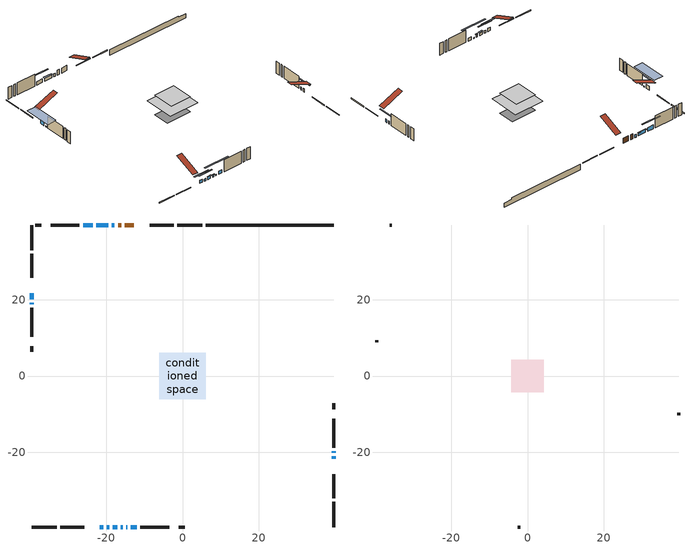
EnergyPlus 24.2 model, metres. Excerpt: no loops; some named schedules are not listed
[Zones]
conditioned space
 floor adiabatic (AdiabaticFloorConstruction): -6.04,-6.04 -6.04,6.04 6.04,6.04 6.04,-6.04 z3.66
 floor foundation (Slab1 construction): -5.1,-3.29 -5.1,3.29 5.1,3.29 5.1,-3.29 z-1.07
 wall outside (RimJoist1 construction): 5.15,39.6 -1.43,39.6 / -39.6,-39.6 -33.03,-39.6 / -39.6,39.6 -39.6,33.03 / 39.6,-39.6 39.6,-33.03 z1.22:1.52
 wall outside (RimJoist2 construction): -2.35,39.6 -8.64,39.6 / -32.1,-39.6 -25.82,-39.6 / -39.6,32.1 -39.6,25.82 / 39.6,-32.1 39.6,-25.82 z1.22:1.52
 wall outside (AdiabaticWallConstruction 1): -12.72,39.6 -15.09,39.6 / -16.02,39.6 -16.91,39.6 z1.22:3.25
 wall outside (AdiabaticWallConstruction): -17.84,39.6 -18.53,39.6 / -13.51,-39.6 -12.03,-39.6 / 39.6,-20.18 39.6,-19.75 z1.22:2.44; -21.74,-39.6 -20.77,-39.6 / 39.6,-21.74 39.6,-21.1 / -19.46,39.6 -22.62,39.6 z1.22:2.49; -19.84,-39.6 -19.23,-39.6 z1.22:2.14; -39.6,21.74 -39.6,20.08 z1.22:2.87; -18.3,-39.6 -17.08,-39.6 z1.22:2.29; -16.16,-39.6 -15.64,-39.6 z1.22:2.04; -14.72,-39.6 -14.44,-39.6 / -39.6,19.16 -39.6,18.88 z1.22:1.59; -23.55,39.6 -26.09,39.6 z1.22:2.74
 wall outside (Wall1 construction): -27.02,39.6 -34.62,39.6 / -11.1,-39.6 -3.5,-39.6 / -39.6,17.95 -39.6,10.35 / 39.6,-18.83 39.6,-11.23 z1.22:6.1
 wall outside (Wall4 construction): -37.11,39.6 -38.68,39.6 / -1.01,-39.6 0.56,-39.6 / -39.6,7.86 -39.6,6.3 / 39.6,-8.73 39.6,-7.17 z1.22:6.1
 wall foundation (FoundationWall1 construction): 6.08,39.6,-1.07 6.08,39.6,1.22 36.25,39.6,1.22 36.25,39.6,0.62 39.6,39.6,0.62 39.6,39.6,-1.07
 window (WindowConstruction 8): -17.84,39.6 -18.53,39.6 z1.22:2.44
 window (WindowConstruction 1): -21.74,-39.6 -20.77,-39.6 z1.22:2.49
 window (WindowConstruction 2): -19.84,-39.6 -19.23,-39.6 z1.22:2.13
 window (WindowConstruction 3): -39.6,21.74 -39.6,20.08 z1.22:2.87
 window (WindowConstruction 4): 39.6,-21.74 39.6,-21.1 z1.22:2.49
 window (WindowConstruction 5): -19.46,39.6 -22.62,39.6 z1.22:2.49
 window (WindowConstruction 6): -18.3,-39.6 -17.08,-39.6 z1.22:2.29
 window (WindowConstruction 7): -16.15,-39.6 -15.65,-39.6 z1.22:2.03
 window (WindowConstruction 11): -14.72,-39.6 -14.44,-39.6 z1.22:1.58
 window (WindowConstruction 12): -39.6,19.16 -39.6,18.88 z1.22:1.58
 window (WindowConstruction 9): -13.51,-39.6 -12.03,-39.6 z1.22:2.44
 window (WindowConstruction 10): 39.6,-20.17 39.6,-19.76 z1.22:2.44
 window (WindowConstruction): -23.55,39.6 -26.09,39.6 z1.22:2.74
 door (Door): -12.72,39.6 -15.09,39.6 z1.22:3.25
 door (Door 1): -16.02,39.6 -16.91,39.6 z1.22:3.25
 ceiling adiabatic (AdiabaticFloorConstruction): 6.04,-6.04 6.04,6.04 -6.04,6.04 -6.04,-6.04 z3.66
attic - vented
 floor to conditioned space (Floor1 construction Reversed): -4.27,-4.27 -4.27,4.27 4.27,4.27 4.27,-4.27 z6.1
 wall outside (Wall3 construction): -35.55,39.6 -36.18,39.6 / -2.57,-39.6 -1.93,-39.6 / -39.6,9.42 -39.6,8.79 / 39.6,-10.3 39.6,-9.66 z1.22:6.1
 roof outside (Roof1 construction): -11.79,39.6,6.1 -11.79,31.4,9.52 -9.57,31.4,9.52 -9.57,39.6,6.1; -22.67,-39.6,6.1 -22.67,-31.4,9.52 -24.89,-31.4,9.52 -24.89,-39.6,6.1; -39.6,22.67,6.1 -31.4,22.67,9.52 -31.4,24.89,9.52 -39.6,24.89,6.1; 39.6,-22.67,6.1 31.4,-22.67,9.52 31.4,-24.89,9.52 39.6,-24.89,6.1
shading: -18.13,-39.6 -24.38,-39.6 -24.38,-40.02 -18.13,-40.02 z5.13; -16.59,-39.6 -22.48,-39.6 -22.48,-40.02 -16.59,-40.02 z4.77; -39.6,17.44 -39.6,24.38 -40.02,24.38 -40.02,17.44 z5.51; 39.6,-18.46 39.6,-24.38 40.02,-24.38 40.02,-18.46 z5.13; -22.83,39.6 -19.25,39.6 -19.25,40.02 -22.83,40.02 z2.69; -16.88,-39.6 -18.5,-39.6 -18.5,-40.02 -16.88,-40.02 z2.49; -15.44,-39.6 -16.36,-39.6 -16.36,-40.02 -15.44,-40.02 z2.23; -9.36,-39.6 -19.8,-39.6 -19.8,-40.02 -9.36,-40.02 z6.66; -39.6,13.8 -39.6,24.24 -43.27,24.24 -43.27,13.8 z6.66; -28.73,39.6 -20.91,39.6 -20.91,40.02 -28.73,40.02 z5.38
[Building]
Building 1: Terrain=Suburbs
[Site:Location]
Halifax Intl AP_NS: Latitude {deg}=44.88; Longitude {deg}=-63.51; Time Zone {hr}=-4; Elevation {m}=145; Keep Site Location Information=Yes
[Site:GroundTemperature:Shallow]
3.15511, 1.33576, 1.19006, 2.05344, 5.51939, 8.9692, 11.96, 13.8546, 14.0156, 12.4746, 9.56009, 6.2161
[Site:WaterMainsTemperature]
Calculation Method=Schedule; Temperature Schedule=mains temperature schedule
[Material] Roughness=Rough; Thermal Absorptance=0.9
Name | Thickness {m} | Conductivity {W/m-K} | Density {kg/m3} | Specific Heat {J/kg-K} | Solar Absorptance | Visible Absorptance
asphalt or fiberglass shingles | 0.00635 | 0.162714 | 1121.4 | 1465.45 | 0.4 | 0.4
ceiling loosefill ins | 0.169333 | 0.0480833 | 16.02 | 1046.75 | 0.7 | 0.7
ceiling stud and cavity | 0.1397 | 0.114484 | 65.682 | 1177.47 | 0.7 | 0.7
concrete 4.0 in. | 0.1016 | 1.803125 | 2242.8 | 837.4 | 0.7 | 0.7
concrete 8.0 in. | 0.2032 | 1.803125 | 2242.8 | 837.4 | 0.7 | 0.7
door material | 0.04445 | 0.0451087 | 512.64 | 1214.23 | 0.7 | 0.7
exterior vertical ins | 0.0122829 | 0.029427 | 32.04 | 1214.23 | 0.7 | 0.7
floor covering | 0.0127 | 0.0433444 | 54.468 | 1339.84 | 0.6 | 0.6
floor rigid ins; wall rigid ins 1 | 0.512978 | 0.029427 | 32.04 | 1214.23 | 0.7 | 0.7
floor stud and cavity | 0.1397 | 1.75129 | 37.0049 | 1207.88 | 0.7 | 0.7
furniture material conditioned space 1 | 0.1524 | 0.115458 | 640.8 | 1214.23 | 0.6 | 0.6
gypsum board | 0.0127 | 0.160291 | 801 | 837.4 | 0.6 | 0.6
gypsum board 1 | 0.0127 | 0.160291 | 801 | 837.4 | 0.7 | 0.7
osb sheathing 0.5 in. | 0.0127 | 0.115458 | 512.64 | 1214.23 | 0.7 | 0.7
osb sheathing 0.75 in. | 0.01905 | 0.115458 | 512.64 | 1214.23 | 0.7 | 0.7
osb sheathing 2.0 in. | 0.0508 | 0.115458 | 512.64 | 1214.23 | 0.7 | 0.7
rim joist rigid ins; wall rigid ins | 0.051816 | 0.029427 | 32.04 | 1214.23 | 0.7 | 0.7
rim joist stud and cavity | 0.0508 | 0.0451784 | 125.044 | 1163.47 | 0.6 | 0.6
rim joist stud and cavity 1 | 0.0508 | 0.0414166 | 125.044 | 1163.47 | 0.6 | 0.6
wall stud and cavity | 0.1397 | 0.222865 | 139.0536 | 1170.24 | 0.7 | 0.7
wall stud and cavity 1 | 0.0889 | 6.1454 | 50.32683 | 1063.81 | 0.6 | 0.6
wall stud and cavity 2 | 0.1397 | 0.327206 | 139.0536 | 1170.24 | 0.7 | 0.7
wall stud and cavity 3 | 0.0889 | 0.380278 | 52.3479 | 1209.89 | 0.7 | 0.7
wall stud and cavity 4 | 0.0889 | 0.391764 | 83.0341 | 1211.67 | 0.7 | 0.7
wood siding | 0.0254 | 0.102417 | 544.68 | 1172.36 | 0.4 | 0.4
wood siding 1 | 0.00254 | 0.102417 | 544.68 | 1172.36 | 0.4 | 0.4
wood siding 2; wood siding 3; wood siding 4 | 0.0254 | 0.102417 | 544.68 | 1172.36 | 0.7 | 0.7
[WindowMaterial:SimpleGlazingSystem]
Name | U-Factor {W/m2-K} | Solar Heat Gain Coefficient
WindowMaterial | 3.276206 | 0.52
WindowMaterial 1 | 2.946882 | 0.59
WindowMaterial 10 | 2.986628 | 0.6
WindowMaterial 11 | 3.07407 | 0.43
WindowMaterial 2 | 3.0383 | 0.46
WindowMaterial 3 | 2.89408 | 0.69
WindowMaterial 4 | 3.01275 | 0.5
WindowMaterial 5 | 3.2745 | 0.5
WindowMaterial 6 | 3.02751 | 0.48
WindowMaterial 7 | 3.0542 | 0.42
WindowMaterial 8 | 3.10359 | 0.5
WindowMaterial 9 | 2.96903 | 0.62
[Construction]
AdiabaticFloorConstruction: floor stud and cavity, floor rigid ins, osb sheathing 0.75 in., floor covering
AdiabaticWallConstruction: wood siding 3, wall rigid ins 1, wall stud and cavity 3, gypsum board
AdiabaticWallConstruction 1: wood siding 4, wall rigid ins 1, wall stud and cavity 3, gypsum board
Door; Door 1: door material
Floor1 construction Reversed: gypsum board, ceiling stud and cavity, ceiling loosefill ins
FoundationWall1 construction: concrete 8.0 in., gypsum board 1
furniture construction conditioned space 1: furniture material conditioned space 1
PartitionWallConstruction: gypsum board, wall stud and cavity 4, gypsum board
RimJoist1 construction: wood siding 2, osb sheathing 2.0 in., rim joist stud and cavity
RimJoist2 construction: wood siding 2, rim joist rigid ins, osb sheathing 2.0 in., rim joist stud and cavity 1
Roof1 construction: asphalt or fiberglass shingles
Slab1 construction: concrete 4.0 in.
Wall1 construction: wood siding, wall rigid ins, osb sheathing 0.5 in., wall stud and cavity, gypsum board
Wall3 construction: wood siding 1, wall stud and cavity 1
Wall4 construction: wood siding, wall rigid ins, osb sheathing 0.5 in., wall stud and cavity 2, gypsum board
WindowConstruction: WindowMaterial
WindowConstruction 1: WindowMaterial 1
WindowConstruction 10: WindowMaterial 10
WindowConstruction 11; WindowConstruction 12: WindowMaterial 11
WindowConstruction 2: WindowMaterial 2
WindowConstruction 3: WindowMaterial 3
WindowConstruction 4: WindowMaterial 4
WindowConstruction 5: WindowMaterial 5
WindowConstruction 6: WindowMaterial 6
WindowConstruction 7: WindowMaterial 7
WindowConstruction 8: WindowMaterial 8
WindowConstruction 9: WindowMaterial 9
[Zone] Multiplier=1; Part of Total Floor Area=Yes
Name | Volume {m3}
attic - vented | 39.9241
conditioned space | 542.1
[Space]
Name | Zone | Volume {m3}
attic - vented 1 | attic - vented | 39.9241
conditioned space 1 | conditioned space | 542.1
[ZoneInfiltration:EffectiveLeakageArea]
infil attic - vented 1: Zone or Space=attic - vented 1; Schedule=Always On Discrete; Effective Air Leakage Area {cm2}=2612.42; Stack Coefficient=0.000576854; Wind Coefficient=1.62276e-05
[ZoneMixing]
whole house fan mix: Zone or Space=attic - vented; Schedule=Always On Continuous; Design Flow Rate Calculation Method=Flow/Zone; Design Flow Rate {m3/s}=0; Source Zone or Space=conditioned space
[SurfaceProperty:ExposedFoundationPerimeter]
Slab1: Exposed Perimeter Calculation Method=TotalExposedPerimeter; Total Exposed Perimeter {m}=33.529
[InternalMass] Zone or ZoneList=conditioned space; Space or SpaceList=conditioned space 1
Name | Construction | Surface Area {m2}
furniture mass conditioned space 1 | furniture construction conditioned space 1 | 85.1598
partition wall mass | PartitionWallConstruction | 212.899
[Lights]
interior lighting: Zone or ZoneList or Space or SpaceList=conditioned space 1; Schedule=interior lighting schedule; Design Level Calculation Method=LightingLevel; Lighting Level {W}=343.2; Return Air Fraction=0; Fraction Radiant=0.6; Fraction Visible=0.2; Fraction Replaceable=1
[People]
occupants: Zone or ZoneList or Space or SpaceList=conditioned space 1; Number of People Schedule=occupants schedule; Number of People Calculation Method=People; Number of People=3; Fraction Radiant=0.314171; Sensible Heat Fraction=0.56303; Activity Level Schedule=occupants activity schedule; Carbon Dioxide Generation Rate {m3/s-W}=0; Enable ASHRAE 55 Comfort Warnings=No; Mean Radiant Temperature Calculation Type=EnclosureAveraged
[ElectricEquipment] Zone or ZoneList or Space or SpaceList=conditioned space 1; Design Level Calculation Method=EquipmentLevel
Name | Schedule | Design Level {W} | Fraction Latent | Fraction Radiant | Fraction Lost
clothes dryer | clothes dryer schedule | 140.772 | 0.015 | 0.081 | 0.85
clothes washer | clothes washer schedule | 32.1985 | 0.03 | 0.162 | 0.7
cooking range | cooking range schedule | 215.147 | 0.08 | 0.432 | 0.2
dishwasher | dishwasher schedule | 66.8632 | 0.3 | 0.18 | 0.4
fridge | fridge schedule | 72.9452 | 0 | 0.6 | 0
mech vent bath fan 0 | mech vent bath fan 0 schedule | 75.3 | 0 | 0 | 1
mech vent bath fan 1 | mech vent bath fan 1 schedule | 75.3 | 0 | 0 | 1
mech vent house fan | mech vent house fan schedule | 19.9167 | 0 | 0 | 0.5
mech vent house fan cfis | mech vent house fan cfis schedule | 0 | 0 | 0 | 0
mech vent range fan 0 | mech vent range fan 0 schedule | 57 | 0 | 0 | 1
misc plug loads | misc plug loads schedule | 494.7 | 0.045 | 0.513 | 0.1
whole house fan | Always On Discrete | 0 | 0 | 0 | 1
[OtherEquipment] Zone or ZoneList or Space or SpaceList=conditioned space 1; Design Level Calculation Method=EquipmentLevel
Name | Fuel Type | Schedule | Design Level {W} | Fraction Latent | Fraction Radiant | Fraction Lost
clothes dryer 1 | Electricity | clothes dryer schedule | 0 | 0.015 | 0.081 | 0.85
cooking range 1 | Electricity | cooking range schedule | 0 | 0.08 | 0.432 | 0.2
general water use latent | None | general water use schedule | 62.594 | 1 | 0 | 0
general water use sensible | None | general water use schedule | -61.6891 | 0 | 0.6 | 0
mech vent house fan latent load | None | Always On Discrete | 0 | 1 | 0 | 0
mech vent house fan sensible load | None | Always On Discrete | 0 | 0 | 0 | 0
water heater energy adjustment1 | FuelOilNo2 | Always On Discrete | 0.01 | 0 | 0 | 1
[ZoneInfiltration:DesignFlowRate] Zone or ZoneList or Space or SpaceList=conditioned space 1; Schedule=Always On Discrete; Design Flow Rate Calculation Method=Flow/Zone; Design Flow Rate {m3/s}=0
infil flow; natural vent flow; whole house fan flow
[Foundation:Kiva]
Foundation Kiva 1: Initial Indoor Air Temperature {C}=18; Wall Height Above Grade {m}=1.21999; Wall Depth Below Slab {m}=0.2032; Custom Block Material Name 1=exterior vertical ins; Custom Block Depth 1 {m}=2.28999; Custom Block X Position 1 {m}=0.2159; Custom Block Z Position 1 {m}=0
[Foundation:Kiva:Settings]
Soil Conductivity {W/m-K}=0.849921; Soil Density {kg/m3}=1842.3; Soil Specific Heat {J/kg-K}=418.7; Ground Solar Absorptivity=0.9; Ground Thermal Absorptivity=0.9; Ground Surface Roughness {m}=0.03; Far-Field Width {m}=40; Deep-Ground Boundary Condition=ZeroFlux; Deep-Ground Depth {m}=40; Minimum Cell Dimension {m}=0.2; Maximum Cell Growth Coefficient=3; Simulation Timestep=Timestep
[Exterior:Lights]
exterior lighting: Schedule=exterior lighting schedule; Design Level {W}=75.6
[Schedule:Constant]
Name | Hourly Value
Always On Continuous; mech vent house fan schedule; mech vent house fan cfis schedule; Always On Discrete | 1
occupants activity schedule | 117.228
fridge schedule | 0
[Schedule:Week:Daily]
interior lighting schedule Week Rule - Jan1-Jan27: interior lighting schedule day, interior lighting schedule day, interior lighting schedule day, interior lighting schedule day, interior lighting schedule day, interior lighting schedule day, interior lighting schedule day, interior lighting schedule default day, interior lighting schedule default day, interior lighting schedule default day, interior lighting schedule default day, interior lighting schedule default day
interior lighting schedule Week Rule - Jan28-Feb3: interior lighting schedule day, interior lighting schedule day, interior lighting schedule day, interior lighting schedule day, interior lighting schedule day 1, interior lighting schedule day 1, interior lighting schedule day 1, interior lighting schedule default day, interior lighting schedule default day, interior lighting schedule default day, interior lighting schedule default day, interior lighting schedule default day
interior lighting schedule Week Rule - Feb4-Feb24: interior lighting schedule day 1, interior lighting schedule day 1, interior lighting schedule day 1, interior lighting schedule day 1, interior lighting schedule day 1, interior lighting schedule day 1, interior lighting schedule day 1, interior lighting schedule default day, interior lighting schedule default day, interior lighting schedule default day, interior lighting schedule default day, interior lighting schedule default day
interior lighting schedule Week Rule - Feb25-Mar3: interior lighting schedule day 1, interior lighting schedule day 1, interior lighting schedule day 1, interior lighting schedule day 1, interior lighting schedule day 2, interior lighting schedule day 2, interior lighting schedule day 2, interior lighting schedule default day, interior lighting schedule default day, interior lighting schedule default day, interior lighting schedule default day, interior lighting schedule default day
interior lighting schedule Week Rule - Mar4-Mar31: interior lighting schedule day 2, interior lighting schedule day 2, interior lighting schedule day 2, interior lighting schedule day 2, interior lighting schedule day 2, interior lighting schedule day 2, interior lighting schedule day 2, interior lighting schedule default day, interior lighting schedule default day, interior lighting schedule default day, interior lighting schedule default day, interior lighting schedule default day
interior lighting schedule Week Rule - Apr1-Apr28: interior lighting schedule day 3, interior lighting schedule day 3, interior lighting schedule day 3, interior lighting schedule day 3, interior lighting schedule day 3, interior lighting schedule day 3, interior lighting schedule day 3, interior lighting schedule default day, interior lighting schedule default day, interior lighting schedule default day, interior lighting schedule default day, interior lighting schedule default day
interior lighting schedule Week Rule - Apr29-May5: interior lighting schedule day 3, interior lighting schedule day 3, interior lighting schedule day 4, interior lighting schedule day 4, interior lighting schedule day 4, interior lighting schedule day 4, interior lighting schedule day 4, interior lighting schedule default day, interior lighting schedule default day, interior lighting schedule default day, interior lighting schedule default day, interior lighting schedule default day
interior lighting schedule Week Rule - May6-May26: interior lighting schedule day 4, interior lighting schedule day 4, interior lighting schedule day 4, interior lighting schedule day 4, interior lighting schedule day 4, interior lighting schedule day 4, interior lighting schedule day 4, interior lighting schedule default day, interior lighting schedule default day, interior lighting schedule default day, interior lighting schedule default day, interior lighting schedule default day
interior lighting schedule Week Rule - May27-Jun2: interior lighting schedule day 4, interior lighting schedule day 4, interior lighting schedule day 4, interior lighting schedule day 4, interior lighting schedule day 4, interior lighting schedule day 5, interior lighting schedule day 5, interior lighting schedule default day, interior lighting schedule default day, interior lighting schedule default day, interior lighting schedule default day, interior lighting schedule default day
interior lighting schedule Week Rule - Jun3-Jun30: interior lighting schedule day 5, interior lighting schedule day 5, interior lighting schedule day 5, interior lighting schedule day 5, interior lighting schedule day 5, interior lighting schedule day 5, interior lighting schedule day 5, interior lighting schedule default day, interior lighting schedule default day, interior lighting schedule default day, interior lighting schedule default day, interior lighting schedule default day
interior lighting schedule Week Rule - Jul1-Jul28: interior lighting schedule day 6, interior lighting schedule day 6, interior lighting schedule day 6, interior lighting schedule day 6, interior lighting schedule day 6, interior lighting schedule day 6, interior lighting schedule day 6, interior lighting schedule default day, interior lighting schedule default day, interior lighting schedule default day, interior lighting schedule default day, interior lighting schedule default day
interior lighting schedule Week Rule - Jul29-Aug4: interior lighting schedule day 6, interior lighting schedule day 6, interior lighting schedule day 6, interior lighting schedule day 7, interior lighting schedule day 7, interior lighting schedule day 7, interior lighting schedule day 7, interior lighting schedule default day, interior lighting schedule default day, interior lighting schedule default day, interior lighting schedule default day, interior lighting schedule default day
interior lighting schedule Week Rule - Aug5-Aug25: interior lighting schedule day 7, interior lighting schedule day 7, interior lighting schedule day 7, interior lighting schedule day 7, interior lighting schedule day 7, interior lighting schedule day 7, interior lighting schedule day 7, interior lighting schedule default day, interior lighting schedule default day, interior lighting schedule default day, interior lighting schedule default day, interior lighting schedule default day
interior lighting schedule Week Rule - Aug26-Sep1: interior lighting schedule day 7, interior lighting schedule day 7, interior lighting schedule day 7, interior lighting schedule day 7, interior lighting schedule day 7, interior lighting schedule day 7, interior lighting schedule day 8, interior lighting schedule default day, interior lighting schedule default day, interior lighting schedule default day, interior lighting schedule default day, interior lighting schedule default day
interior lighting schedule Week Rule - Sep2-Sep29: interior lighting schedule day 8, interior lighting schedule day 8, interior lighting schedule day 8, interior lighting schedule day 8, interior lighting schedule day 8, interior lighting schedule day 8, interior lighting schedule day 8, interior lighting schedule default day, interior lighting schedule default day, interior lighting schedule default day, interior lighting schedule default day, interior lighting schedule default day
interior lighting schedule Week Rule - Sep30-Oct6: interior lighting schedule day 8, interior lighting schedule day 9, interior lighting schedule day 9, interior lighting schedule day 9, interior lighting schedule day 9, interior lighting schedule day 9, interior lighting schedule day 9, interior lighting schedule default day, interior lighting schedule default day, interior lighting schedule default day, interior lighting schedule default day, interior lighting schedule default day
interior lighting schedule Week Rule - Oct7-Oct27: interior lighting schedule day 9, interior lighting schedule day 9, interior lighting schedule day 9, interior lighting schedule day 9, interior lighting schedule day 9, interior lighting schedule day 9, interior lighting schedule day 9, interior lighting schedule default day, interior lighting schedule default day, interior lighting schedule default day, interior lighting schedule default day, interior lighting schedule default day
interior lighting schedule Week Rule - Oct28-Nov3: interior lighting schedule day 9, interior lighting schedule day 9, interior lighting schedule day 9, interior lighting schedule day 9, interior lighting schedule day 10, interior lighting schedule day 10, interior lighting schedule day 10, interior lighting schedule default day, interior lighting schedule default day, interior lighting schedule default day, interior lighting schedule default day, interior lighting schedule default day
interior lighting schedule Week Rule - Nov4-Nov24: interior lighting schedule day 10, interior lighting schedule day 10, interior lighting schedule day 10, interior lighting schedule day 10, interior lighting schedule day 10, interior lighting schedule day 10, interior lighting schedule day 10, interior lighting schedule default day, interior lighting schedule default day, interior lighting schedule default day, interior lighting schedule default day, interior lighting schedule default day
interior lighting schedule Week Rule - Nov25-Dec1: interior lighting schedule day 10, interior lighting schedule day 10, interior lighting schedule day 10, interior lighting schedule day 10, interior lighting schedule day 10, interior lighting schedule day 10, interior lighting schedule day 11, interior lighting schedule default day, interior lighting schedule default day, interior lighting schedule default day, interior lighting schedule default day, interior lighting schedule default day
interior lighting schedule Week Rule - Dec2-Dec31: interior lighting schedule day 11, interior lighting schedule day 11, interior lighting schedule day 11, interior lighting schedule day 11, interior lighting schedule day 11, interior lighting schedule day 11, interior lighting schedule day 11, interior lighting schedule default day, interior lighting schedule default day, interior lighting schedule default day, interior lighting schedule default day, interior lighting schedule default day
occupants schedule Week Rule - Jan1-Dec31: occupants schedule day, occupants schedule day, occupants schedule day, occupants schedule day, occupants schedule day, occupants schedule day, occupants schedule day, occupants schedule default day, occupants schedule default day, occupants schedule default day, occupants schedule default day, occupants schedule default day
clothes dryer schedule Week Rule - Jan1-Dec31: clothes dryer schedule day, clothes dryer schedule day, clothes dryer schedule day, clothes dryer schedule day, clothes dryer schedule day, clothes dryer schedule day, clothes dryer schedule day, clothes dryer schedule default day, clothes dryer schedule default day, clothes dryer schedule default day, clothes dryer schedule default day, clothes dryer schedule default day
clothes washer schedule Week Rule - Jan1-Dec31: clothes washer schedule day, clothes washer schedule day, clothes washer schedule day, clothes washer schedule day, clothes washer schedule day, clothes washer schedule day, clothes washer schedule day, clothes washer schedule default day, clothes washer schedule default day, clothes washer schedule default day, clothes washer schedule default day, clothes washer schedule default day
cooking range schedule Week Rule - Jan1-Dec31: cooking range schedule day, cooking range schedule day, cooking range schedule day, cooking range schedule day, cooking range schedule day, cooking range schedule day, cooking range schedule day, cooking range schedule default day, cooking range schedule default day, cooking range schedule default day, cooking range schedule default day, cooking range schedule default day
dishwasher schedule Week Rule - Jan1-Dec31: dishwasher schedule day, dishwasher schedule day, dishwasher schedule day, dishwasher schedule day, dishwasher schedule day, dishwasher schedule day, dishwasher schedule day, dishwasher schedule default day, dishwasher schedule default day, dishwasher schedule default day, dishwasher schedule default day, dishwasher schedule default day
mech vent bath fan 0 schedule Week Rule - Jan1-Dec31: mech vent bath fan 0 schedule day, mech vent bath fan 0 schedule day, mech vent bath fan 0 schedule day, mech vent bath fan 0 schedule day, mech vent bath fan 0 schedule day, mech vent bath fan 0 schedule day, mech vent bath fan 0 schedule day, mech vent bath fan 0 schedule default day, mech vent bath fan 0 schedule default day, mech vent bath fan 0 schedule default day, mech vent bath fan 0 schedule default day, mech vent bath fan 0 schedule default day
mech vent bath fan 1 schedule Week Rule - Jan1-Dec31: mech vent bath fan 1 schedule day, mech vent bath fan 1 schedule day, mech vent bath fan 1 schedule day, mech vent bath fan 1 schedule day, mech vent bath fan 1 schedule day, mech vent bath fan 1 schedule day, mech vent bath fan 1 schedule day, mech vent bath fan 1 schedule default day, mech vent bath fan 1 schedule default day, mech vent bath fan 1 schedule default day, mech vent bath fan 1 schedule default day, mech vent bath fan 1 schedule default day
mech vent range fan 0 schedule Week Rule - Jan1-Dec31: mech vent range fan 0 schedule day, mech vent range fan 0 schedule day, mech vent range fan 0 schedule day, mech vent range fan 0 schedule day, mech vent range fan 0 schedule day, mech vent range fan 0 schedule day, mech vent range fan 0 schedule day, mech vent range fan 0 schedule default day, mech vent range fan 0 schedule default day, mech vent range fan 0 schedule default day, mech vent range fan 0 schedule default day, mech vent range fan 0 schedule default day
misc plug loads schedule Week Rule - Jan1-Dec31: misc plug loads schedule day, misc plug loads schedule day, misc plug loads schedule day, misc plug loads schedule day, misc plug loads schedule day, misc plug loads schedule day, misc plug loads schedule day, misc plug loads schedule default day, misc plug loads schedule default day, misc plug loads schedule default day, misc plug loads schedule default day, misc plug loads schedule default day
general water use schedule Week Rule - Jan1-Dec31: general water use schedule day, general water use schedule day, general water use schedule day, general water use schedule day, general water use schedule day, general water use schedule day, general water use schedule day, general water use schedule default day, general water use schedule default day, general water use schedule default day, general water use schedule default day, general water use schedule default day
exterior lighting schedule Week Rule - Jan1-Jan27: exterior lighting schedule day, exterior lighting schedule day, exterior lighting schedule day, exterior lighting schedule day, exterior lighting schedule day, exterior lighting schedule day, exterior lighting schedule day, exterior lighting schedule default day, exterior lighting schedule default day, exterior lighting schedule default day, exterior lighting schedule default day, exterior lighting schedule default day
exterior lighting schedule Week Rule - Jan28-Feb3: exterior lighting schedule day, exterior lighting schedule day, exterior lighting schedule day, exterior lighting schedule day, exterior lighting schedule day 1, exterior lighting schedule day 1, exterior lighting schedule day 1, exterior lighting schedule default day, exterior lighting schedule default day, exterior lighting schedule default day, exterior lighting schedule default day, exterior lighting schedule default day
exterior lighting schedule Week Rule - Feb4-Feb24: exterior lighting schedule day 1, exterior lighting schedule day 1, exterior lighting schedule day 1, exterior lighting schedule day 1, exterior lighting schedule day 1, exterior lighting schedule day 1, exterior lighting schedule day 1, exterior lighting schedule default day, exterior lighting schedule default day, exterior lighting schedule default day, exterior lighting schedule default day, exterior lighting schedule default day
exterior lighting schedule Week Rule - Feb25-Mar3: exterior lighting schedule day 1, exterior lighting schedule day 1, exterior lighting schedule day 1, exterior lighting schedule day 1, exterior lighting schedule day 2, exterior lighting schedule day 2, exterior lighting schedule day 2, exterior lighting schedule default day, exterior lighting schedule default day, exterior lighting schedule default day, exterior lighting schedule default day, exterior lighting schedule default day
exterior lighting schedule Week Rule - Mar4-Mar31: exterior lighting schedule day 2, exterior lighting schedule day 2, exterior lighting schedule day 2, exterior lighting schedule day 2, exterior lighting schedule day 2, exterior lighting schedule day 2, exterior lighting schedule day 2, exterior lighting schedule default day, exterior lighting schedule default day, exterior lighting schedule default day, exterior lighting schedule default day, exterior lighting schedule default day
exterior lighting schedule Week Rule - Apr1-Apr28: exterior lighting schedule day 3, exterior lighting schedule day 3, exterior lighting schedule day 3, exterior lighting schedule day 3, exterior lighting schedule day 3, exterior lighting schedule day 3, exterior lighting schedule day 3, exterior lighting schedule default day, exterior lighting schedule default day, exterior lighting schedule default day, exterior lighting schedule default day, exterior lighting schedule default day
exterior lighting schedule Week Rule - Apr29-May5: exterior lighting schedule day 3, exterior lighting schedule day 3, exterior lighting schedule day 4, exterior lighting schedule day 4, exterior lighting schedule day 4, exterior lighting schedule day 4, exterior lighting schedule day 4, exterior lighting schedule default day, exterior lighting schedule default day, exterior lighting schedule default day, exterior lighting schedule default day, exterior lighting schedule default day
exterior lighting schedule Week Rule - May6-May26: exterior lighting schedule day 4, exterior lighting schedule day 4, exterior lighting schedule day 4, exterior lighting schedule day 4, exterior lighting schedule day 4, exterior lighting schedule day 4, exterior lighting schedule day 4, exterior lighting schedule default day, exterior lighting schedule default day, exterior lighting schedule default day, exterior lighting schedule default day, exterior lighting schedule default day
exterior lighting schedule Week Rule - May27-Jun2: exterior lighting schedule day 4, exterior lighting schedule day 4, exterior lighting schedule day 4, exterior lighting schedule day 4, exterior lighting schedule day 4, exterior lighting schedule day 5, exterior lighting schedule day 5, exterior lighting schedule default day, exterior lighting schedule default day, exterior lighting schedule default day, exterior lighting schedule default day, exterior lighting schedule default day
exterior lighting schedule Week Rule - Jun3-Jun30: exterior lighting schedule day 5, exterior lighting schedule day 5, exterior lighting schedule day 5, exterior lighting schedule day 5, exterior lighting schedule day 5, exterior lighting schedule day 5, exterior lighting schedule day 5, exterior lighting schedule default day, exterior lighting schedule default day, exterior lighting schedule default day, exterior lighting schedule default day, exterior lighting schedule default day
exterior lighting schedule Week Rule - Jul1-Jul28: exterior lighting schedule day 6, exterior lighting schedule day 6, exterior lighting schedule day 6, exterior lighting schedule day 6, exterior lighting schedule day 6, exterior lighting schedule day 6, exterior lighting schedule day 6, exterior lighting schedule default day, exterior lighting schedule default day, exterior lighting schedule default day, exterior lighting schedule default day, exterior lighting schedule default day
exterior lighting schedule Week Rule - Jul29-Aug4: exterior lighting schedule day 6, exterior lighting schedule day 6, exterior lighting schedule day 6, exterior lighting schedule day 7, exterior lighting schedule day 7, exterior lighting schedule day 7, exterior lighting schedule day 7, exterior lighting schedule default day, exterior lighting schedule default day, exterior lighting schedule default day, exterior lighting schedule default day, exterior lighting schedule default day
exterior lighting schedule Week Rule - Aug5-Aug25: exterior lighting schedule day 7, exterior lighting schedule day 7, exterior lighting schedule day 7, exterior lighting schedule day 7, exterior lighting schedule day 7, exterior lighting schedule day 7, exterior lighting schedule day 7, exterior lighting schedule default day, exterior lighting schedule default day, exterior lighting schedule default day, exterior lighting schedule default day, exterior lighting schedule default day
exterior lighting schedule Week Rule - Aug26-Sep1: exterior lighting schedule day 7, exterior lighting schedule day 7, exterior lighting schedule day 7, exterior lighting schedule day 7, exterior lighting schedule day 7, exterior lighting schedule day 7, exterior lighting schedule day 8, exterior lighting schedule default day, exterior lighting schedule default day, exterior lighting schedule default day, exterior lighting schedule default day, exterior lighting schedule default day
exterior lighting schedule Week Rule - Sep2-Sep29: exterior lighting schedule day 8, exterior lighting schedule day 8, exterior lighting schedule day 8, exterior lighting schedule day 8, exterior lighting schedule day 8, exterior lighting schedule day 8, exterior lighting schedule day 8, exterior lighting schedule default day, exterior lighting schedule default day, exterior lighting schedule default day, exterior lighting schedule default day, exterior lighting schedule default day
[Schedule:Year]
interior lighting schedule: interior lighting schedule Week Rule - Jan1-Jan27, 1, 1, 1, 27, interior lighting schedule Week Rule - Jan28-Feb3, 1, 28, 2, 3, interior lighting schedule Week Rule - Feb4-Feb24, 2, 4, 2, 24, interior lighting schedule Week Rule - Feb25-Mar3, 2, 25, 3, 3, interior lighting schedule Week Rule - Mar4-Mar31, 3, 4, 3, 31, interior lighting schedule Week Rule - Apr1-Apr28, 4, 1, 4, 28, interior lighting schedule Week Rule - Apr29-May5, 4, 29, 5, 5, interior lighting schedule Week Rule - May6-May26, 5, 6, 5, 26, interior lighting schedule Week Rule - May27-Jun2, 5, 27, 6, 2, interior lighting schedule Week Rule - Jun3-Jun30, 6, 3, 6, 30, interior lighting schedule Week Rule - Jul1-Jul28, 7, 1, 7, 28, interior lighting schedule Week Rule - Jul29-Aug4, 7, 29, 8, 4, interior lighting schedule Week Rule - Aug5-Aug25, 8, 5, 8, 25, interior lighting schedule Week Rule - Aug26-Sep1, 8, 26, 9, 1, interior lighting schedule Week Rule - Sep2-Sep29, 9, 2, 9, 29, interior lighting schedule Week Rule - Sep30-Oct6, 9, 30, 10, 6, interior lighting schedule Week Rule - Oct7-Oct27, 10, 7, 10, 27, interior lighting schedule Week Rule - Oct28-Nov3, 10, 28, 11, 3, interior lighting schedule Week Rule - Nov4-Nov24, 11, 4, 11, 24, interior lighting schedule Week Rule - Nov25-Dec1, 11, 25, 12, 1, interior lighting schedule Week Rule - Dec2-Dec31, 12, 2, 12, 31
occupants schedule: occupants schedule Week Rule - Jan1-Dec31, 1, 1, 12, 31
clothes dryer schedule: clothes dryer schedule Week Rule - Jan1-Dec31, 1, 1, 12, 31
clothes washer schedule: clothes washer schedule Week Rule - Jan1-Dec31, 1, 1, 12, 31
cooking range schedule: cooking range schedule Week Rule - Jan1-Dec31, 1, 1, 12, 31
dishwasher schedule: dishwasher schedule Week Rule - Jan1-Dec31, 1, 1, 12, 31
mech vent bath fan 0 schedule: mech vent bath fan 0 schedule Week Rule - Jan1-Dec31, 1, 1, 12, 31
mech vent bath fan 1 schedule: mech vent bath fan 1 schedule Week Rule - Jan1-Dec31, 1, 1, 12, 31
mech vent range fan 0 schedule: mech vent range fan 0 schedule Week Rule - Jan1-Dec31, 1, 1, 12, 31
misc plug loads schedule: misc plug loads schedule Week Rule - Jan1-Dec31, 1, 1, 12, 31
general water use schedule: general water use schedule Week Rule - Jan1-Dec31, 1, 1, 12, 31
exterior lighting schedule: exterior lighting schedule Week Rule - Jan1-Jan27, 1, 1, 1, 27, exterior lighting schedule Week Rule - Jan28-Feb3, 1, 28, 2, 3, exterior lighting schedule Week Rule - Feb4-Feb24, 2, 4, 2, 24, exterior lighting schedule Week Rule - Feb25-Mar3, 2, 25, 3, 3, exterior lighting schedule Week Rule - Mar4-Mar31, 3, 4, 3, 31, exterior lighting schedule Week Rule - Apr1-Apr28, 4, 1, 4, 28, exterior lighting schedule Week Rule - Apr29-May5, 4, 29, 5, 5, exterior lighting schedule Week Rule - May6-May26, 5, 6, 5, 26, exterior lighting schedule Week Rule - May27-Jun2, 5, 27, 6, 2, exterior lighting schedule Week Rule - Jun3-Jun30, 6, 3, 6, 30, exterior lighting schedule Week Rule - Jul1-Jul28, 7, 1, 7, 28, exterior lighting schedule Week Rule - Jul29-Aug4, 7, 29, 8, 4, exterior lighting schedule Week Rule - Aug5-Aug25, 8, 5, 8, 25, exterior lighting schedule Week Rule - Aug26-Sep1, 8, 26, 9, 1, exterior lighting schedule Week Rule - Sep2-Sep29, 9, 2, 9, 29, exterior lighting schedule Week Rule - Sep30-Oct6, 9, 30, 10, 6, exterior lighting schedule Week Rule - Oct7-Oct27, 10, 7, 10, 27, exterior lighting schedule Week Rule - Oct28-Nov3, 10, 28, 11, 3, exterior lighting schedule Week Rule - Nov4-Nov24, 11, 4, 11, 24, exterior lighting schedule Week Rule - Nov25-Dec1, 11, 25, 12, 1, exterior lighting schedule Week Rule - Dec2-Dec31, 12, 2, 12, 31
[Schedule:Compact]
mains temperature schedule: Through: 01/01, For: AllDays, Until: 24:00, 7.41, Through: 01/02, For: AllDays, Until: 24:00, 7.34833, Through: 01/03, For: AllDays, Until: 24:00, 7.28778, Through: 01/04, For: AllDays, Until: 24:00, 7.22889, Through: 01/05, For: AllDays, Until: 24:00, 7.17056, Through: 01/06, For: AllDays, Until: 24:00, 7.11333, Through: 01/07, For: AllDays, Until: 24:00, 7.05722, Through: 01/08, For: AllDays, Until: 24:00, 7.00167, Through: 01/09, For: AllDays, Until: 24:00, 6.94778, Through: 01/10, For: AllDays, Until: 24:00, 6.895, Through: 01/11, For: AllDays, Until: 24:00, 6.84333, Through: 01/12, For: AllDays, Until: 24:00, 6.79278, Through: 01/13, For: AllDays, Until: 24:00, 6.74389, Through: 01/14, For: AllDays, Until: 24:00, 6.69556, Through: 01/15, For: AllDays, Until: 24:00, 6.64889, Through: 01/16, For: AllDays, Until: 24:00, 6.60278, Through: 01/17, For: AllDays, Until: 24:00, 6.55833, Through: 01/18, For: AllDays, Until: 24:00, 6.515, Through: 01/19, For: AllDays, Until: 24:00, 6.47333, Through: 01/20, For: AllDays, Until: 24:00, 6.43278, Through: 01/21, For: AllDays, Until: 24:00, 6.39333, Through: 01/22, For: AllDays, Until: 24:00, 6.355, Through: 01/23, For: AllDays, Until: 24:00, 6.31833, Through: 01/24, For: AllDays, Until: 24:00, 6.28278, Through: 01/25, For: AllDays, Until: 24:00, 6.24889, Through: 01/26, For: AllDays, Until: 24:00, 6.21611, Through: 01/27, For: AllDays, Until: 24:00, 6.18444, Through: 01/28, For: AllDays, Until: 24:00, 6.15444, Through: 01/29, For: AllDays, Until: 24:00, 6.12556, Through: 01/30, For: AllDays, Until: 24:00, 6.09833, Through: 01/31, For: AllDays, Until: 24:00, 6.07222, Through: 02/01, For: AllDays, Until: 24:00, 6.04778, Through: 02/02, For: AllDays, Until: 24:00, 6.02444, Through: 02/03, For: AllDays, Until: 24:00, 6.00278, Through: 02/04, For: AllDays, Until: 24:00, 5.98222, Through: 02/05, For: AllDays, Until: 24:00, 5.96333, Through: 02/06, For: AllDays, Until: 24:00, 5.94556, Through: 02/07, For: AllDays, Until: 24:00, 5.92944, Through: 02/08, For: AllDays, Until: 24:00, 5.915, Through: 02/09, For: AllDays, Until: 24:00, 5.90167, Through: 02/10, For: AllDays, Until: 24:00, 5.89, Through: 02/11, For: AllDays, Until: 24:00, 5.87944, Through: 02/12, For: AllDays, Until: 24:00, 5.87056, Through: 02/13, For: AllDays, Until: 24:00, 5.86333, Through: 02/14, For: AllDays, Until: 24:00, 5.85722, Through: 02/15, For: AllDays, Until: 24:00, 5.85278, Through: 02/16, For: AllDays, Until: 24:00, 5.84944, Through: 02/17, For: AllDays, Until: 24:00, 5.84833, Through: 02/18, For: AllDays, Until: 24:00, 5.84778, Through: 02/19, For: AllDays, Until: 24:00, 5.84944, Through: 02/20, For: AllDays, Until: 24:00, 5.85167, Through: 02/21, For: AllDays, Until: 24:00, 5.85611, Through: 02/22, For: AllDays, Until: 24:00, 5.86167, Through: 02/23, For: AllDays, Until: 24:00, 5.86889, Through: 02/24, For: AllDays, Until: 24:00, 5.87722, Through: 02/25, For: AllDays, Until: 24:00, 5.88722, Through: 02/26, For: AllDays, Until: 24:00, 5.89889, Through: 02/27, For: AllDays, Until: 24:00, 5.91167, Through: 02/28, For: AllDays, Until: 24:00, 5.92611, Through: 03/01, For: AllDays, Until: 24:00, 5.94222, Through: 03/02, For: AllDays, Until: 24:00, 5.95944, Through: 03/03, For: AllDays, Until: 24:00, 5.97778, Through: 03/04, For: AllDays, Until: 24:00, 5.99778, Through: 03/05, For: AllDays, Until: 24:00, 6.01944, Through: 03/06, For: AllDays, Until: 24:00, 6.04222, Through: 03/07, For: AllDays, Until: 24:00, 6.06667, Through: 03/08, For: AllDays, Until: 24:00, 6.09222, Through: 03/09, For: AllDays, Until: 24:00, 6.11944, Through: 03/10, For: AllDays, Until: 24:00, 6.14778, Through: 03/11, For: AllDays, Until: 24:00, 6.17722, Through: 03/12, For: AllDays, Until: 24:00, 6.20833, Through: 03/13, For: AllDays, Until: 24:00, 6.24111, Through: 03/14, For: AllDays, Until: 24:00, 6.275, Through: 03/15, For: AllDays, Until: 24:00, 6.31, Through: 03/16, For: AllDays, Until: 24:00, 6.34667, Through: 03/17, For: AllDays, Until: 24:00, 6.38444, Through: 03/18, For: AllDays, Until: 24:00, 6.42333, Through: 03/19, For: AllDays, Until: 24:00, 6.46389, Through: 03/20, For: AllDays, Until: 24:00, 6.50556, Through: 03/21, For: AllDays, Until: 24:00, 6.54833, Through: 03/22, For: AllDays, Until: 24:00, 6.59278, Through: 03/23, For: AllDays, Until: 24:00, 6.63833, Through: 03/24, For: AllDays, Until: 24:00, 6.685, Through: 03/25, For: AllDays, Until: 24:00, 6.73278, Through: 03/26, For: AllDays, Until: 24:00, 6.78167, Through: 03/27, For: AllDays, Until: 24:00, 6.83167, Through: 03/28, For: AllDays, Until: 24:00, 6.88333, Through: 03/29, For: AllDays, Until: 24:00, 6.93611, Through: 03/30, For: AllDays, Until: 24:00, 6.98944, Through: 03/31, For: AllDays, Until: 24:00, 7.04444, Through: 04/01, For: AllDays, Until: 24:00, 7.1, Through: 04/02, For: AllDays, Until: 24:00, 7.15722, Through: 04/03, For: AllDays, Until: 24:00, 7.21556, Through: 04/04, For: AllDays, Until: 24:00, 7.27444, Through: 04/05, For: AllDays, Until: 24:00, 7.33444, Through: 04/06, For: AllDays, Until: 24:00, 7.39556, Through: 04/07, For: AllDays, Until: 24:00, 7.45778, Through: 04/08, For: AllDays, Until: 24:00, 7.52111, Through: 04/09, For: AllDays, Until: 24:00, 7.585, Through: 04/10, For: AllDays, Until: 24:00, 7.65, Through: 04/11, For: AllDays, Until: 24:00, 7.71611, Through: 04/12, For: AllDays, Until: 24:00, 7.78333, Through: 04/13, For: AllDays, Until: 24:00, 7.85111, Through: 04/14, For: AllDays, Until: 24:00, 7.91944, Through: 04/15, For: AllDays, Until: 24:00, 7.98889, Through: 04/16, For: AllDays, Until: 24:00, 8.05944, Through: 04/17, For: AllDays, Until: 24:00, 8.13056, Through: 04/18, For: AllDays, Until: 24:00, 8.20222, Through: 04/19, For: AllDays, Until: 24:00, 8.275, Through: 04/20, For: AllDays, Until: 24:00, 8.34833, Through: 04/21, For: AllDays, Until: 24:00, 8.42222, Through: 04/22, For: AllDays, Until: 24:00, 8.49722, Through: 04/23, For: AllDays, Until: 24:00, 8.57278, Through: 04/24, For: AllDays, Until: 24:00, 8.64889, Through: 04/25, For: AllDays, Until: 24:00, 8.72556, Through: 04/26, For: AllDays, Until: 24:00, 8.80278, Through: 04/27, For: AllDays, Until: 24:00, 8.88111, Through: 04/28, For: AllDays, Until: 24:00, 8.95944, Through: 04/29, For: AllDays, Until: 24:00, 9.03833, Through: 04/30, For: AllDays, Until: 24:00, 9.11778, Through: 05/01, For: AllDays, Until: 24:00, 9.19778, Through: 05/02, For: AllDays, Until: 24:00, 9.27833, Through: 05/03, For: AllDays, Until: 24:00, 9.35944, Through: 05/04, For: AllDays, Until: 24:00, 9.44056, Through: 05/05, For: AllDays, Until: 24:00, 9.52278, Through: 05/06, For: AllDays, Until: 24:00, 9.60444, Through: 05/07, For: AllDays, Until: 24:00, 9.68722, Through: 05/08, For: AllDays, Until: 24:00, 9.77, Through: 05/09, For: AllDays, Until: 24:00, 9.85278, Through: 05/10, For: AllDays, Until: 24:00, 9.93611, Through: 05/11, For: AllDays, Until: 24:00, 10.02, Through: 05/12, For: AllDays, Until: 24:00, 10.1039, Through: 05/13, For: AllDays, Until: 24:00, 10.1878, Through: 05/14, For: AllDays, Until: 24:00, 10.2722, Through: 05/15, For: AllDays, Until: 24:00, 10.3561, Through: 05/16, For: AllDays, Until: 24:00, 10.4406, Through: 05/17, For: AllDays, Until: 24:00, 10.5256, Through: 05/18, For: AllDays, Until: 24:00, 10.61, Through: 05/19, For: AllDays, Until: 24:00, 10.6944, Through: 05/20, For: AllDays, Until: 24:00, 10.7794, Through: 05/21, For: AllDays, Until: 24:00, 10.8639, Through: 05/22, For: AllDays, Until: 24:00, 10.9489, Through: 05/23, For: AllDays, Until: 24:00, 11.0333, Through: 05/24, For: AllDays, Until: 24:00, 11.1178, Through: 05/25, For: AllDays, Until: 24:00, 11.2022, Through: 05/26, For: AllDays, Until: 24:00, 11.2867, Through: 05/27, For: AllDays, Until: 24:00, 11.3711, Through: 05/28, For: AllDays, Until: 24:00, 11.455, Through: 05/29, For: AllDays, Until: 24:00, 11.5389, Through: 05/30, For: AllDays, Until: 24:00, 11.6222, Through: 05/31, For: AllDays, Until: 24:00, 11.7056, Through: 06/01, For: AllDays, Until: 24:00, 11.7883, Through: 06/02, For: AllDays, Until: 24:00, 11.8711, Through: 06/03, For: AllDays, Until: 24:00, 11.9539, Through: 06/04, For: AllDays, Until: 24:00, 12.0356, Through: 06/05, For: AllDays, Until: 24:00, 12.1172, Through: 06/06, For: AllDays, Until: 24:00, 12.1989, Through: 06/07, For: AllDays, Until: 24:00, 12.2794, Through: 06/08, For: AllDays, Until: 24:00, 12.36, Through: 06/09, For: AllDays, Until: 24:00, 12.44, Through: 06/10, For: AllDays, Until: 24:00, 12.5194, Through: 06/11, For: AllDays, Until: 24:00, 12.5983, Through: 06/12, For: AllDays, Until: 24:00, 12.6767, Through: 06/13, For: AllDays, Until: 24:00, 12.7544, Through: 06/14, For: AllDays, Until: 24:00, 12.8317, Through: 06/15, For: AllDays, Until: 24:00, 12.9083, Through: 06/16, For: AllDays, Until: 24:00, 12.9844, Through: 06/17, For: AllDays, Until: 24:00, 13.0594, Through: 06/18, For: AllDays, Until: 24:00, 13.1344, Through: 06/19, For: AllDays, Until: 24:00, 13.2083, Through: 06/20, For: AllDays, Until: 24:00, 13.2811, Through: 06/21, For: AllDays, Until: 24:00, 13.3539, Through: 06/22, For: AllDays, Until: 24:00, 13.4256, Through: 06/23, For: AllDays, Until: 24:00, 13.4967, Through: 06/24, For: AllDays, Until: 24:00, 13.5667, Through: 06/25, For: AllDays, Until: 24:00, 13.6361, Through: 06/26, For: AllDays, Until: 24:00, 13.7044, Through: 06/27, For: AllDays, Until: 24:00, 13.7717, Through: 06/28, For: AllDays, Until: 24:00, 13.8389, Through: 06/29, For: AllDays, Until: 24:00, 13.9044, Through: 06/30, For: AllDays, Until: 24:00, 13.9694, Through: 07/01, For: AllDays, Until: 24:00, 14.0333, Through: 07/02, For: AllDays, Until: 24:00, 14.0961, Through: 07/03, For: AllDays, Until: 24:00, 14.1583, Through: 07/04, For: AllDays, Until: 24:00, 14.2189, Through: 07/05, For: AllDays, Until: 24:00, 14.2789, Through: 07/06, For: AllDays, Until: 24:00, 14.3378, Through: 07/07, For: AllDays, Until: 24:00, 14.3956, Through: 07/08, For: AllDays, Until: 24:00, 14.4522, Through: 07/09, For: AllDays, Until: 24:00, 14.5083, Through: 07/10, For: AllDays, Until: 24:00, 14.5628, Through: 07/11, For: AllDays, Until: 24:00, 14.6161, Through: 07/12, For: AllDays, Until: 24:00, 14.6683, Through: 07/13, For: AllDays, Until: 24:00, 14.7194, Through: 07/14, For: AllDays, Until: 24:00, 14.7694, Through: 07/15, For: AllDays, Until: 24:00, 14.8183, Through: 07/16, For: AllDays, Until: 24:00, 14.8661, Through: 07/17, For: AllDays, Until: 24:00, 14.9122, Through: 07/18, For: AllDays, Until: 24:00, 14.9572, Through: 07/19, For: AllDays, Until: 24:00, 15.0011, Through: 07/20, For: AllDays, Until: 24:00, 15.0439, Through: 07/21, For: AllDays, Until: 24:00, 15.0856, Through: 07/22, For: AllDays, Until: 24:00, 15.1256, Through: 07/23, For: AllDays, Until: 24:00, 15.1644, Through: 07/24, For: AllDays, Until: 24:00, 15.2017, Through: 07/25, For: AllDays, Until: 24:00, 15.2383, Through: 07/26, For: AllDays, Until: 24:00, 15.2728, Through: 07/27, For: AllDays, Until: 24:00, 15.3067, Through: 07/28, For: AllDays, Until: 24:00, 15.3389, Through: 07/29, For: AllDays, Until: 24:00, 15.3694, Through: 07/30, For: AllDays, Until: 24:00, 15.3989, Through: 07/31, For: AllDays, Until: 24:00, 15.4272, Through: 08/01, For: AllDays, Until: 24:00, 15.4539, Through: 08/02, For: AllDays, Until: 24:00, 15.4794, Through: 08/03, For: AllDays, Until: 24:00, 15.5033, Through: 08/04, For: AllDays, Until: 24:00, 15.5261, Through: 08/05, For: AllDays, Until: 24:00, 15.5472, Through: 08/06, For: AllDays, Until: 24:00, 15.5667, Through: 08/07, For: AllDays, Until: 24:00, 15.585, Through: 08/08, For: AllDays, Until: 24:00, 15.6022, Through: 08/09, For: AllDays, Until: 24:00, 15.6172, Through: 08/10, For: AllDays, Until: 24:00, 15.6317, Through: 08/11, For: AllDays, Until: 24:00, 15.6439, Through: 08/12, For: AllDays, Until: 24:00, 15.655, Through: 08/13, For: AllDays, Until: 24:00, 15.665, Through: 08/14, For: AllDays, Until: 24:00, 15.6733, Through: 08/15, For: AllDays, Until: 24:00, 15.68, Through: 08/16, For: AllDays, Until: 24:00, 15.6856, Through: 08/17, For: AllDays, Until: 24:00, 15.6894, Through: 08/18, For: AllDays, Until: 24:00, 15.6917, Through: 08/19, For: AllDays, Until: 24:00, 15.6928, Through: 08/20, For: AllDays, Until: 24:00, 15.6922, Through: 08/21, For: AllDays, Until: 24:00, 15.69, Through: 08/22, For: AllDays, Until: 24:00, 15.6867, Through: 08/23, For: AllDays, Until: 24:00, 15.6822, Through: 08/24, For: AllDays, Until: 24:00, 15.6756, Through: 08/25, For: AllDays, Until: 24:00, 15.6678, Through: 08/26, For: AllDays, Until: 24:00, 15.6589, Through: 08/27, For: AllDays, Until: 24:00, 15.6478, Through: 08/28, For: AllDays, Until: 24:00, 15.6361, Through: 08/29, For: AllDays, Until: 24:00, 15.6222, Through: 08/30, For: AllDays, Until: 24:00, 15.6072, Through: 08/31, For: AllDays, Until: 24:00, 15.5911, Through: 09/01, For: AllDays, Until: 24:00, 15.5733, Through: 09/02, For: AllDays, Until: 24:00, 15.5539, Through: 09/03, For: AllDays, Until: 24:00, 15.5333, Through: 09/04, For: AllDays, Until: 24:00, 15.5111, Through: 09/05, For: AllDays, Until: 24:00, 15.4878, Through: 09/06, For: AllDays, Until: 24:00, 15.4628, Through: 09/07, For: AllDays, Until: 24:00, 15.4367, Through: 09/08, For: AllDays, Until: 24:00, 15.4089, Through: 09/09, For: AllDays, Until: 24:00, 15.38, Through: 09/10, For: AllDays, Until: 24:00, 15.3494, Through: 09/11, For: AllDays, Until: 24:00, 15.3178, Through: 09/12, For: AllDays, Until: 24:00, 15.2844, Through: 09/13, For: AllDays, Until: 24:00, 15.25, Through: 09/14, For: AllDays, Until: 24:00, 15.2144, Through: 09/15, For: AllDays, Until: 24:00, 15.1772, Through: 09/16, For: AllDays, Until: 24:00, 15.1389, Through: 09/17, For: AllDays, Until: 24:00, 15.0989, Through: 09/18, For: AllDays, Until: 24:00, 15.0583, Through: 09/19, For: AllDays, Until: 24:00, 15.0161, Through: 09/20, For: AllDays, Until: 24:00, 14.9722, Through: 09/21, For: AllDays, Until: 24:00, 14.9278, Through: 09/22, For: AllDays, Until: 24:00, 14.8817, Through: 09/23, For: AllDays, Until: 24:00, 14.8344, Through: 09/24, For: AllDays, Until: 24:00, 14.7861, Through: 09/25, For: AllDays, Until: 24:00, 14.7367, Through: 09/26, For: AllDays, Until: 24:00, 14.6861, Through: 09/27, For: AllDays, Until: 24:00, 14.6339, Through: 09/28, For: AllDays, Until: 24:00, 14.5811, Through: 09/29, For: AllDays, Until: 24:00, 14.5267, Through: 09/30, For: AllDays, Until: 24:00, 14.4717, Through: 10/01, For: AllDays, Until: 24:00, 14.415, Through: 10/02, For: AllDays, Until: 24:00, 14.3578, Through: 10/03, For: AllDays, Until: 24:00, 14.2989, Through: 10/04, For: AllDays, Until: 24:00, 14.2394, Through: 10/05, For: AllDays, Until: 24:00, 14.1789, Through: 10/06, For: AllDays, Until: 24:00, 14.1172, Through: 10/07, For: AllDays, Until: 24:00, 14.0544, Through: 10/08, For: AllDays, Until: 24:00, 13.9911, Through: 10/09, For: AllDays, Until: 24:00, 13.9267, Through: 10/10, For: AllDays, Until: 24:00, 13.8611, Through: 10/11, For: AllDays, Until: 24:00, 13.7944, Through: 10/12, For: AllDays, Until: 24:00, 13.7272, Through: 10/13, For: AllDays, Until: 24:00, 13.6594, Through: 10/14, For: AllDays, Until: 24:00, 13.59, Through: 10/15, For: AllDays, Until: 24:00, 13.5206, Through: 10/16, For: AllDays, Until: 24:00, 13.4494, Through: 10/17, For: AllDays, Until: 24:00, 13.3783, Through: 10/18, For: AllDays, Until: 24:00, 13.3061, Through: 10/19, For: AllDays, Until: 24:00, 13.2328, Through: 10/20, For: AllDays, Until: 24:00, 13.1594, Through: 10/21, For: AllDays, Until: 24:00, 13.085, Through: 10/22, For: AllDays, Until: 24:00, 13.01, Through: 10/23, For: AllDays, Until: 24:00, 12.9339, Through: 10/24, For: AllDays, Until: 24:00, 12.8578, Through: 10/25, For: AllDays, Until: 24:00, 12.7806, Through: 10/26, For: AllDays, Until: 24:00, 12.7028, Through: 10/27, For: AllDays, Until: 24:00, 12.625, Through: 10/28, For: AllDays, Until: 24:00, 12.5461, Through: 10/29, For: AllDays, Until: 24:00, 12.4667, Through: 10/30, For: AllDays, Until: 24:00, 12.3872, Through: 10/31, For: AllDays, Until: 24:00, 12.3067, Through: 11/01, For: AllDays, Until: 24:00, 12.2261, Through: 11/02, For: AllDays, Until: 24:00, 12.145, Through: 11/03, For: AllDays, Until: 24:00, 12.0633, Through: 11/04, For: AllDays, Until: 24:00, 11.9817, Through: 11/05, For: AllDays, Until: 24:00, 11.8994, Through: 11/06, For: AllDays, Until: 24:00, 11.8167, Through: 11/07, For: AllDays, Until: 24:00, 11.7339, Through: 11/08, For: AllDays, Until: 24:00, 11.6506, Through: 11/09, For: AllDays, Until: 24:00, 11.5672, Through: 11/10, For: AllDays, Until: 24:00, 11.4833, Through: 11/11, For: AllDays, Until: 24:00, 11.3994, Through: 11/12, For: AllDays, Until: 24:00, 11.315, Through: 11/13, For: AllDays, Until: 24:00, 11.2311, Through: 11/14, For: AllDays, Until: 24:00, 11.1467, Through: 11/15, For: AllDays, Until: 24:00, 11.0622, Through: 11/16, For: AllDays, Until: 24:00, 10.9772, Through: 11/17, For: AllDays, Until: 24:00, 10.8928, Through: 11/18, For: AllDays, Until: 24:00, 10.8083, Through: 11/19, For: AllDays, Until: 24:00, 10.7233, Through: 11/20, For: AllDays, Until: 24:00, 10.6389, Through: 11/21, For: AllDays, Until: 24:00, 10.5539, Through: 11/22, For: AllDays, Until: 24:00, 10.4694, Through: 11/23, For: AllDays, Until: 24:00, 10.385, Through: 11/24, For: AllDays, Until: 24:00, 10.3006, Through: 11/25, For: AllDays, Until: 24:00, 10.2161, Through: 11/26, For: AllDays, Until: 24:00, 10.1322, Through: 11/27, For: AllDays, Until: 24:00, 10.0483, Through: 11/28, For: AllDays, Until: 24:00, 9.96444, Through: 11/29, For: AllDays, Until: 24:00, 9.88111, Through: 11/30, For: AllDays, Until: 24:00, 9.79778, Through: 12/01, For: AllDays, Until: 24:00, 9.715, Through: 12/02, For: AllDays, Until: 24:00, 9.63278, Through: 12/03, For: AllDays, Until: 24:00, 9.55056, Through: 12/04, For: AllDays, Until: 24:00, 9.46833, Through: 12/05, For: AllDays, Until: 24:00, 9.38667, Through: 12/06, For: AllDays, Until: 24:00, 9.30611, Through: 12/07, For: AllDays, Until: 24:00, 9.225, Through: 12/08, For: AllDays, Until: 24:00, 9.145, Through: 12/09, For: AllDays, Until: 24:00, 9.065, Through: 12/10, For: AllDays, Until: 24:00, 8.98611, Through: 12/11, For: AllDays, Until: 24:00, 8.90722, Through: 12/12, For: AllDays, Until: 24:00, 8.82944, Through: 12/13, For: AllDays, Until: 24:00, 8.75167, Through: 12/14, For: AllDays, Until: 24:00, 8.675, Through: 12/15, For: AllDays, Until: 24:00, 8.59833, Through: 12/16, For: AllDays, Until: 24:00, 8.52278, Through: 12/17, For: AllDays, Until: 24:00, 8.44778, Through: 12/18, For: AllDays, Until: 24:00, 8.37333, Through: 12/19, For: AllDays, Until: 24:00, 8.29944, Through: 12/20, For: AllDays, Until: 24:00, 8.22667, Through: 12/21, For: AllDays, Until: 24:00, 8.15444, Through: 12/22, For: AllDays, Until: 24:00, 8.08333, Through: 12/23, For: AllDays, Until: 24:00, 8.01278, Through: 12/24, For: AllDays, Until: 24:00, 7.94278, Through: 12/25, For: AllDays, Until: 24:00, 7.87389, Through: 12/26, For: AllDays, Until: 24:00, 7.80611, Through: 12/27, For: AllDays, Until: 24:00, 7.73889, Through: 12/28, For: AllDays, Until: 24:00, 7.67222, Through: 12/29, For: AllDays, Until: 24:00, 7.60722, Through: 12/30, For: AllDays, Until: 24:00, 7.54278, Through: 12/31, For: AllDays, Until: 24:00, 7.47944
